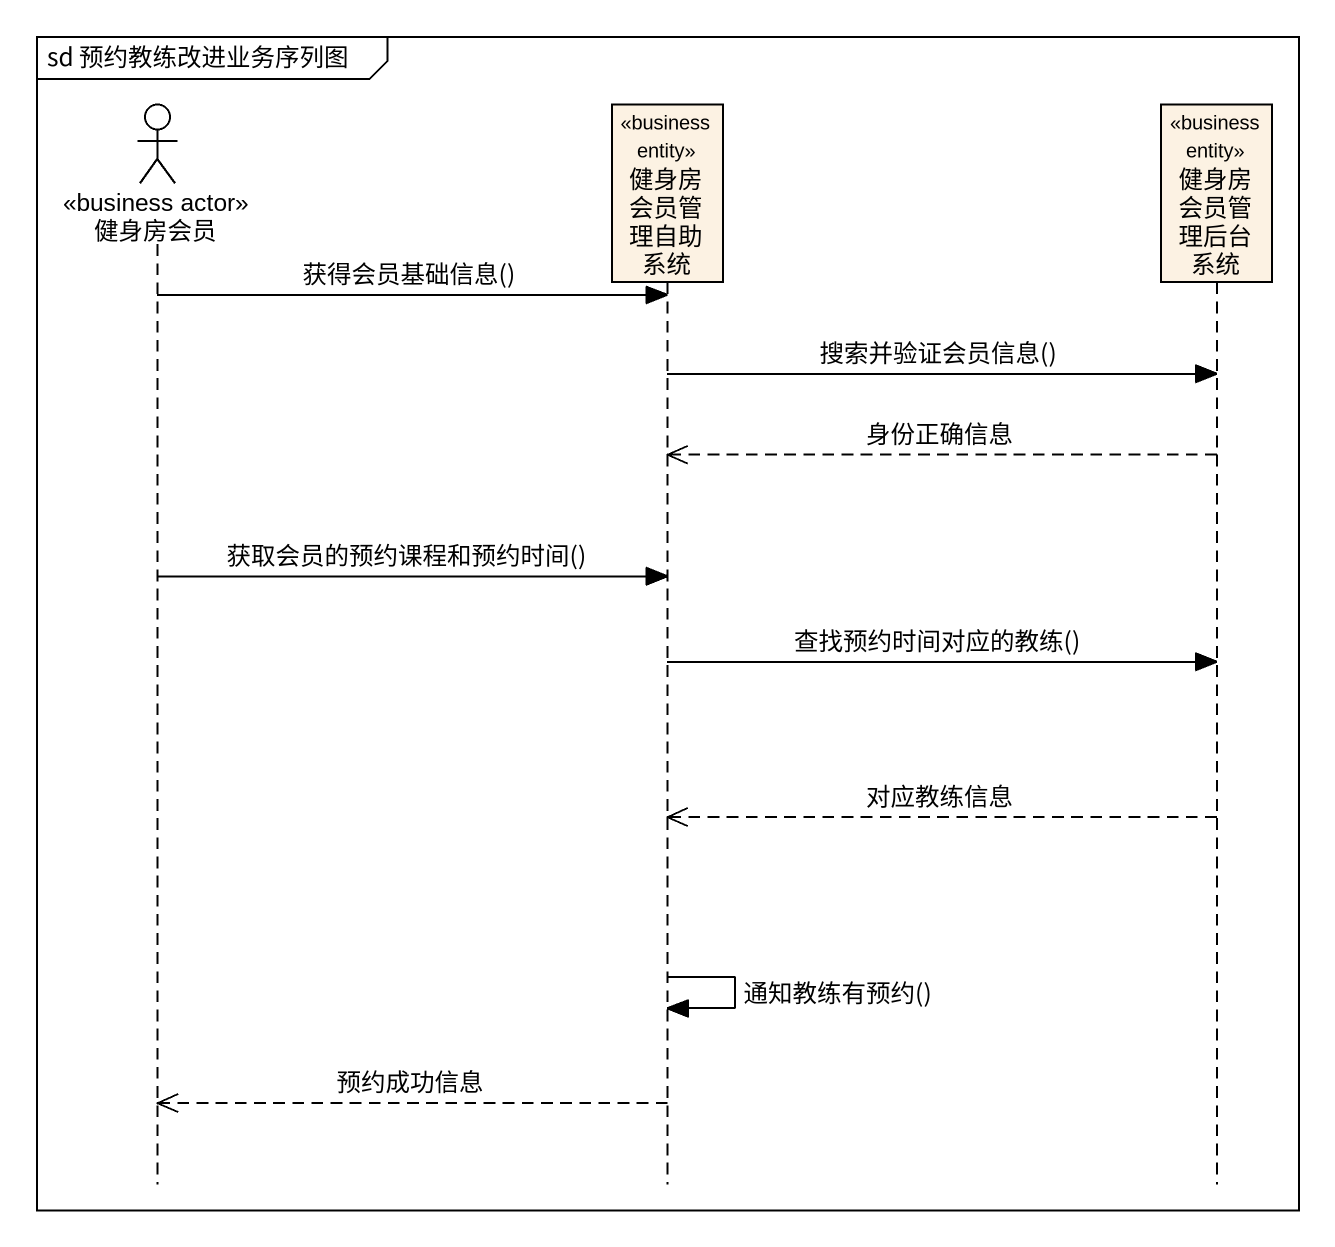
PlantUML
@startuml
mainframe sd 预约教练改进业务序列图
hide footbox
actor 健身房会员 <<business actor>>
participant 健身房会员管理自助系统 <<business entity>>
participant 健身房会员管理后台系统 <<business entity>>

健身房会员 -> 健身房会员管理自助系统 : 获得会员基础信息()
健身房会员管理自助系统 -> 健身房会员管理后台系统 : 搜索并验证会员信息()
健身房会员管理后台系统 -->> 健身房会员管理自助系统 : 身份正确信息
健身房会员 -> 健身房会员管理自助系统 : 获取会员的预约课程和预约时间()
健身房会员管理自助系统 -> 健身房会员管理后台系统 : 查找预约时间对应的教练()
健身房会员管理后台系统 -->> 健身房会员管理自助系统 : 对应教练信息
健身房会员管理自助系统 -> 健身房会员管理自助系统 : 通知教练有预约()
健身房会员管理自助系统 -->> 健身房会员 : 预约成功信息
@enduml
